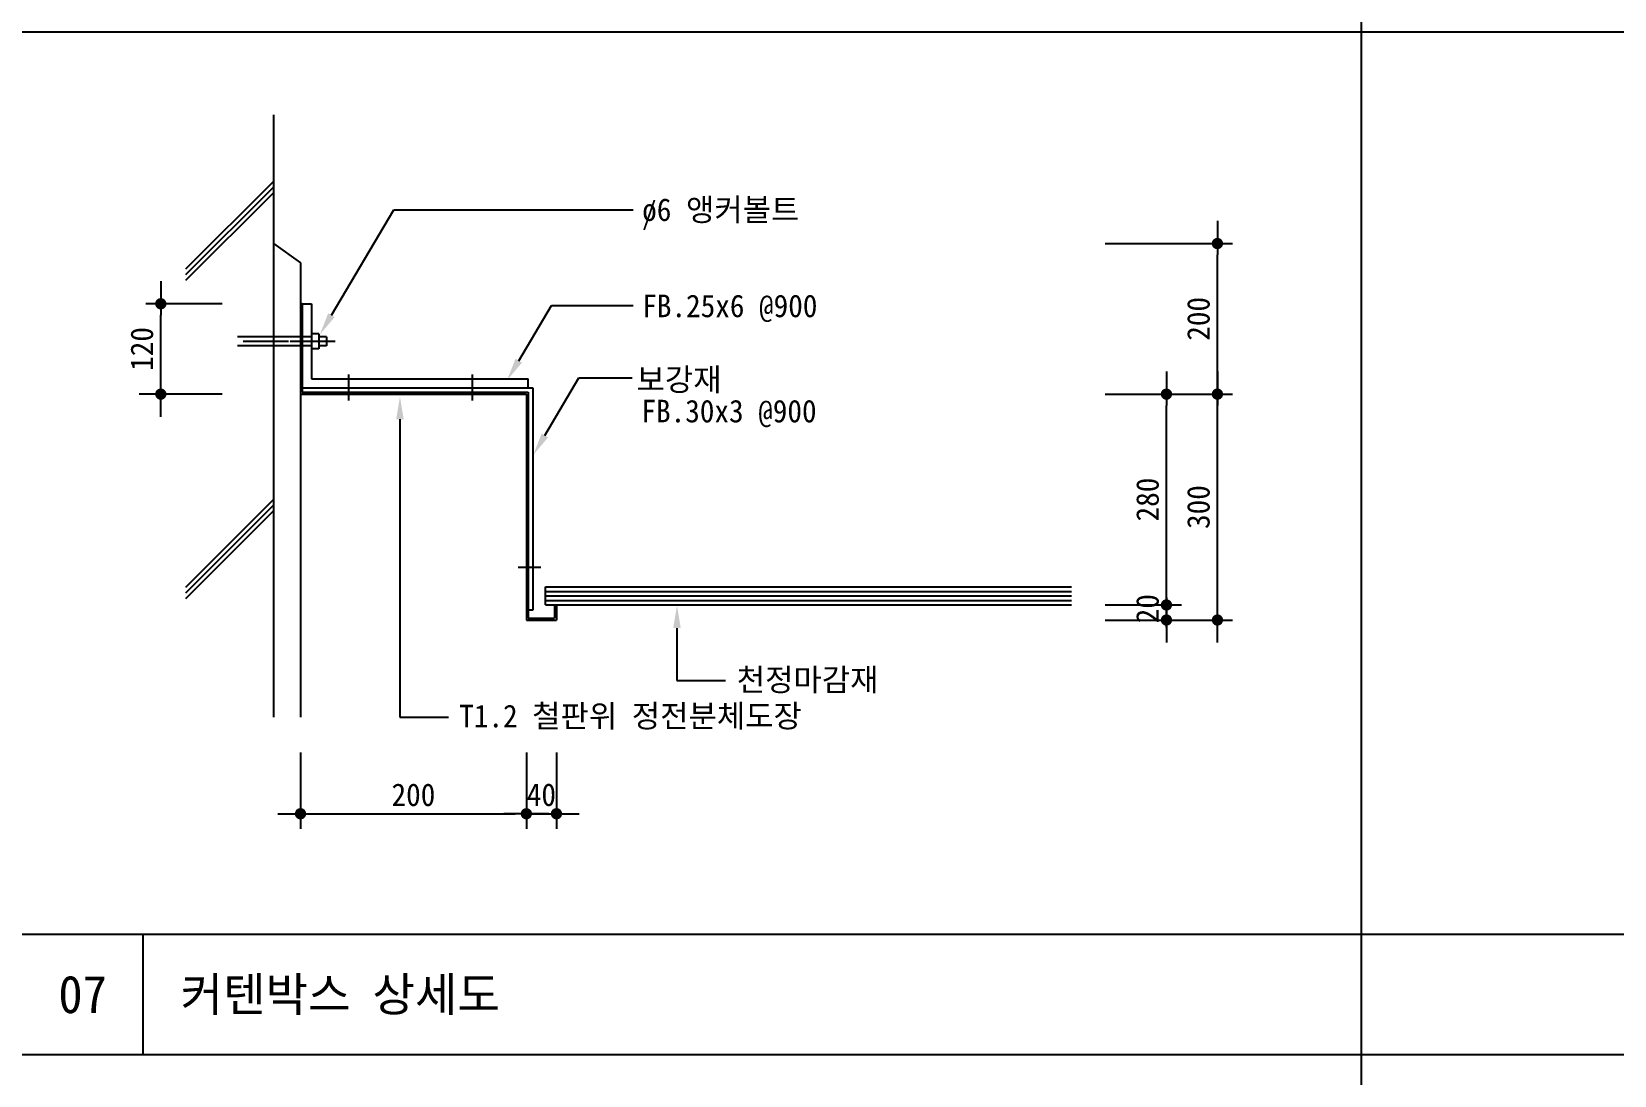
# Model space of a CAD drawing. Header units: millimetres. Extents: x 209 to 75467, y 6568 to 12199.
# Drawn here: x 3930 to 6032, y 8052 to 9438 of the extents above; entities that cross this region are included whole.
import ezdxf
from ezdxf.enums import TextEntityAlignment as Align

# ---------------------------------------------------------------- set-up
doc = ezdxf.new("R2010")
doc.units = ezdxf.units.MM
doc.header["$MEASUREMENT"] = 0
doc.linetypes.add('CEN', pattern=[62, 60, -1, 0, -1])
doc.linetypes.add('DASHED', pattern=[0.75, 0.5, -0.25])
doc.layers.get('0').update_dxf_attribs({"linetype": 'CONTINUOUS'})
doc.layers.add('A-DIMS', color=7, linetype='CONTINUOUS', lineweight=25)
doc.layers.add('A-MKXS-TEXT1', color=3, linetype='CONTINUOUS', lineweight=25)
for name, color, linetype in [('CA-ANNO-TEXT', 3, 'CONTINUOUS'), ('CEIL', 1, 'CONTINUOUS'), ('DIMM', 7, 'CONTINUOUS'), ('ELEV1', 7, 'CONTINUOUS'), ('FIN2', 4, 'CONTINUOUS'), ('GRID', 1, 'CEN'), ('HATC', 9, 'CONTINUOUS'), ('SECT1', 4, 'CONTINUOUS'), ('SYMB', 7, 'CONTINUOUS'), ('TABL', 7, 'CONTINUOUS'), ('TEXT', 7, 'CONTINUOUS')]:
    doc.layers.add(name, color=color, linetype=linetype)
doc.styles.add('HY울릉도L', font='H2GTRE.TTF')
doc.styles.add('돋움', font='')
doc.styles.add('돋움체', font='')
doc.styles.get('돋움').set_extended_font_data('DotumChe')
doc.styles.get('돋움체').set_extended_font_data('DotumChe')
doc.dimstyles.new('CDIM', dxfattribs={"dimtxt": 3, "dimasz": 1.5, "dimexe": 2, "dimexo": 1, "dimgap": 1, "dimtad": 1, "dimdec": 0, "dimrnd": 0.5, "dimzin": 0, "dimdsep": 32, "dimlunit": 6, "dimtxsty": 'HY울릉도L', "dimblk1": '_CIDOT', "dimblk2": '_CIDOT', "dimsah": 1, "dimcen": 5.5, "dimclrd": 2, "dimclre": 2, "dimclrt": 7, "dimadec": 0, "dimazin": 0, "dimtfac": 1, "dimtdec": 0, "dimtix": 1, "dimtmove": 2, "dimatfit": 1, "dimldrblk": '_CIDOT', "dimfxl": 1, "dimtolj": 1, "dimtzin": 0, "dimlwd": -1, "dimarcsym": 0})

# ---------------------------------------------------------------- blocks, each defined once
blk = doc.blocks.new('_CIDOT')
at = {"color": 0, "linetype": 'ByBlock'}
blk.add_line((2, 0), (-1, 0), dxfattribs=at)
at = {"color": 0, "linetype": 'ByBlock', "const_width": 0.5}
blk.add_lwpolyline([(-0.25, 0, 1), (0.25, 0, 1)], format="xyb", close=True, dxfattribs=at)
blk = doc.blocks.new('*D328')
at = {"layer": 'A-DIMS', "lineweight": -2, "transparency": 16777216}
for p, q in [((4287.1, 8480.4), (4287.1, 8379.1)), ((4587.1, 8480.4), (4587.1, 8379.1))]:
    blk.add_line(p, q, dxfattribs=at)
at = {"layer": 'A-DIMS', "transparency": 16777216}
blk.add_line((4302.1, 8399.1), (4572.1, 8399.1), dxfattribs=at)
at = {"layer": 'A-DIMS', "transparency": 16777216, "xscale": 15, "yscale": 15, "zscale": 15, "rotation": 180}
blk.add_blockref('_CIDOT', (4287.1, 8399.1), dxfattribs=at)
at = {"layer": 'A-DIMS', "transparency": 16777216, "xscale": 15, "yscale": 15, "zscale": 15}
blk.add_blockref('_CIDOT', (4587.1, 8399.1), dxfattribs=at)
at = {"layer": 'A-DIMS', "color": 3, "transparency": 16777216, "insert": (4437.1, 8424.1), "char_height": 30, "attachment_point": 5, "style": '돋움체'}
blk.add_mtext('\\A1;200', dxfattribs=at)
blk = doc.blocks.new('*D329')
at = {"layer": 'A-DIMS', "lineweight": -2, "transparency": 16777216}
for p, q in [((4587.1, 8480.4), (4587.1, 8379.1)), ((4627.1, 8480.4), (4627.1, 8379.1))]:
    blk.add_line(p, q, dxfattribs=at)
at = {"layer": 'A-DIMS', "transparency": 16777216}
for p, q in [((4572.1, 8399.1), (4557.1, 8399.1)), ((4587.1, 8399.1), (4627.1, 8399.1)), ((4642.1, 8399.1), (4657.1, 8399.1))]:
    blk.add_line(p, q, dxfattribs=at)
at = {"layer": 'A-DIMS', "transparency": 16777216, "xscale": 15, "yscale": 15, "zscale": 15}
blk.add_blockref('_CIDOT', (4587.1, 8399.1), dxfattribs=at)
at = {"layer": 'A-DIMS', "transparency": 16777216, "xscale": 15, "yscale": 15, "zscale": 15, "rotation": 180}
blk.add_blockref('_CIDOT', (4627.1, 8399.1), dxfattribs=at)
at = {"layer": 'A-DIMS', "color": 3, "transparency": 16777216, "insert": (4607.1, 8424.2), "char_height": 30, "attachment_point": 5, "style": '돋움체'}
blk.add_mtext('\\A1;40', dxfattribs=at)
blk = doc.blocks.new('*D330')
at = {"layer": 'A-DIMS', "lineweight": -2, "transparency": 16777216}
for p, q in [((5356.1, 8956.4), (5457.4, 8956.4)), ((5356.1, 8676.4), (5457.4, 8676.4))]:
    blk.add_line(p, q, dxfattribs=at)
at = {"layer": 'A-DIMS', "transparency": 16777216}
blk.add_line((5437.4, 8691.4), (5437.4, 8941.4), dxfattribs=at)
at = {"layer": 'A-DIMS', "transparency": 16777216, "xscale": 15, "yscale": 15, "zscale": 15}
for p, rotation in [((5437.4, 8956.4), 90), ((5437.4, 8676.4), 270)]:
    blk.add_blockref('_CIDOT', p, dxfattribs=dict(at, rotation=rotation))
at = {"layer": 'A-DIMS', "color": 3, "transparency": 16777216, "insert": (5412.4, 8816.4), "char_height": 30, "attachment_point": 5, "rotation": 90, "style": '돋움체'}
blk.add_mtext('\\A1;280', dxfattribs=at)
blk = doc.blocks.new('*D331')
at = {"layer": 'A-DIMS', "transparency": 16777216}
for p, q in [((5437.4, 8691.4), (5437.4, 8706.4)), ((5437.4, 8656.4), (5437.4, 8676.4)), ((5437.4, 8641.4), (5437.4, 8626.4))]:
    blk.add_line(p, q, dxfattribs=at)
at = {"layer": 'A-DIMS', "lineweight": -2, "transparency": 16777216}
for p, q in [((5356.1, 8676.4), (5457.4, 8676.4)), ((5356.1, 8656.4), (5457.4, 8656.4))]:
    blk.add_line(p, q, dxfattribs=at)
at = {"layer": 'A-DIMS', "transparency": 16777216, "xscale": 15, "yscale": 15, "zscale": 15}
for p, rotation in [((5437.4, 8676.4), 270), ((5437.4, 8656.4), 90)]:
    blk.add_blockref('_CIDOT', p, dxfattribs=dict(at, rotation=rotation))
at = {"layer": 'A-DIMS', "color": 3, "transparency": 16777216, "insert": (5412.3, 8671.4), "char_height": 30, "attachment_point": 5, "rotation": 90, "style": '돋움체'}
blk.add_mtext('\\A1;20', dxfattribs=at)
blk = doc.blocks.new('*D332')
at = {"layer": 'A-DIMS', "lineweight": -2, "transparency": 16777216}
for p, q in [((5356.1, 8956.4), (5525.1, 8956.4)), ((5356.1, 8656.4), (5525.1, 8656.4))]:
    blk.add_line(p, q, dxfattribs=at)
at = {"layer": 'A-DIMS', "transparency": 16777216}
blk.add_line((5505.1, 8671.4), (5505.1, 8941.4), dxfattribs=at)
at = {"layer": 'A-DIMS', "transparency": 16777216, "xscale": 15, "yscale": 15, "zscale": 15}
for p, rotation in [((5505.1, 8956.4), 90), ((5505.1, 8656.4), 270)]:
    blk.add_blockref('_CIDOT', p, dxfattribs=dict(at, rotation=rotation))
at = {"layer": 'A-DIMS', "color": 3, "transparency": 16777216, "insert": (5480, 8806.4), "char_height": 30, "attachment_point": 5, "rotation": 90, "style": '돋움체'}
blk.add_mtext('\\A1;300', dxfattribs=at)
blk = doc.blocks.new('*D333')
at = {"layer": 'A-DIMS', "lineweight": -2, "transparency": 16777216}
for p, q in [((4182.8, 9076.4), (4081.5, 9076.4)), ((4182.8, 8956.4), (4081.5, 8956.4))]:
    blk.add_line(p, q, dxfattribs=at)
at = {"layer": 'A-DIMS', "transparency": 16777216}
blk.add_line((4101.5, 8971.4), (4101.5, 9061.4), dxfattribs=at)
at = {"layer": 'A-DIMS', "transparency": 16777216, "xscale": 15, "yscale": 15, "zscale": 15}
for p, rotation in [((4101.5, 9076.4), 90), ((4101.5, 8956.4), 270)]:
    blk.add_blockref('_CIDOT', p, dxfattribs=dict(at, rotation=rotation))
at = {"layer": 'A-DIMS', "color": 3, "transparency": 16777216, "insert": (4076.5, 9016.4), "char_height": 30, "attachment_point": 5, "rotation": 90, "style": '돋움체'}
blk.add_mtext('\\A1;120', dxfattribs=at)
blk = doc.blocks.new('*D334')
at = {"layer": 'A-DIMS', "lineweight": -2, "transparency": 16777216}
for p, q in [((5356.1, 9156.4), (5525.1, 9156.4)), ((5356.1, 8956.4), (5525.1, 8956.4))]:
    blk.add_line(p, q, dxfattribs=at)
at = {"layer": 'A-DIMS', "transparency": 16777216}
blk.add_line((5505.1, 8971.4), (5505.1, 9141.4), dxfattribs=at)
at = {"layer": 'A-DIMS', "transparency": 16777216, "xscale": 15, "yscale": 15, "zscale": 15}
for p, rotation in [((5505.1, 9156.4), 90), ((5505.1, 8956.4), 270)]:
    blk.add_blockref('_CIDOT', p, dxfattribs=dict(at, rotation=rotation))
at = {"layer": 'A-DIMS', "color": 3, "transparency": 16777216, "insert": (5480, 9056.4), "char_height": 30, "attachment_point": 5, "rotation": 90, "style": '돋움체'}
blk.add_mtext('\\A1;200', dxfattribs=at)

msp = doc.modelspace()

# ---------------------------------------------------------------- linework, layer by layer
at = {"layer": 'CEIL', "color": 4}
for p, q in [((4612.7, 8700.4), (5311.1, 8700.4)), ((4612.7, 8676.4), (4612.7, 8700.4)), ((4612.7, 8676.4), (5311.1, 8676.4))]:
    msp.add_line(p, q, dxfattribs=at)
at = {"layer": 'CEIL'}
for p, q in [((4612.7, 8694.4), (5311.1, 8694.4)), ((4612.7, 8688.4), (5311.1, 8688.4)), ((4612.7, 8682.4), (5311.1, 8682.4))]:
    msp.add_line(p, q, dxfattribs=at)
at = {"layer": 'DIMM'}
msp.add_line((4172.8, 8956.4), (4072.8, 8956.4), dxfattribs=at)
at = {"layer": 'ELEV1'}
for p, q in [((4289.5, 9076.4), (4301.5, 9076.4)), ((4301.5, 9076.4), (4301.5, 8976.8)), ((4311.5, 9036.6), (4301.5, 9036.6)), ((4311.5, 9036.6), (4311.5, 9016.6)), ((4321.5, 9032.6), (4311.5, 9032.6)), ((4321.5, 9020.6), (4311.5, 9020.6)), ((4321.5, 9032.6), (4321.5, 9020.6)), ((4311.5, 9016.6), (4301.5, 9016.6)), ((4289.5, 8964.8), (4595.5, 8964.8)), ((4301.5, 8976.8), (4589.5, 8976.8)), ((4589.5, 8964.8), (4589.5, 8976.8)), ((4595.5, 8964.8), (4595.5, 8669.6)), ((4595.5, 8669.6), (4589.5, 8669.6))]:
    msp.add_line(p, q, dxfattribs=at)
at = {"layer": 'FIN2', "linetype": 'Continuous'}
for p, q in [((4251.1, 9156.4), (4287.1, 9130.6)), ((4287.1, 9130.6), (4287.1, 8527.2))]:
    msp.add_line(p, q, dxfattribs=at)
at = {"layer": 'FIN2'}
for p, q in [((4289.5, 9076.4), (4287.1, 9076.4)), ((4289.5, 9076.4), (4289.5, 8958.8)), ((4289.5, 8958.8), (4589.5, 8958.8)), ((4589.5, 8958.8), (4589.5, 8658.8)), ((4287.1, 8956.4), (4587.1, 8956.4)), ((4587.1, 8956.4), (4587.1, 8656.4)), ((4624.7, 8676.4), (4624.7, 8658.8)), ((4627.1, 8676.4), (4627.1, 8656.4)), ((4587.1, 8656.4), (4627.1, 8656.4)), ((4589.5, 8658.8), (4624.7, 8658.8))]:
    msp.add_line(p, q, dxfattribs=at)
at = {"layer": 'GRID'}
msp.add_line((4211.1, 9026.6), (4333.6, 9026.6), dxfattribs=at)
at = {"layer": 'HATC'}
for p, q in [((4134.9, 9122.6), (4251.1, 9238.7)), ((4134.9, 9115.1), (4251.1, 9231.2)), ((4134.9, 9107.6), (4251.1, 9223.7)), ((4134.9, 8700.1), (4251.1, 8816.3)), ((4134.9, 8692.6), (4251.1, 8808.8)), ((4134.9, 8685.1), (4251.1, 8801.3))]:
    msp.add_line(p, q, dxfattribs=at)
at = {"layer": 'SECT1'}
msp.add_line((4251.1, 9327.2), (4251.1, 8527.2), dxfattribs=at)
at = {"layer": 'SYMB'}
for p, q in [((4328.1, 9061.3), (4411.2, 9201.1)), ((4411.2, 9201.1), (4728.9, 9201.1)), ((4577, 9000.8), (4620.3, 9073.9)), ((4620.3, 9073.9), (4728.9, 9073.9)), ((4351.4, 8948), (4351.4, 8982.3)), ((4515.7, 8948), (4515.7, 8982.3)), ((4611.6, 8901.5), (4657, 8977.9)), ((4657, 8977.9), (4727.8, 8977.9)), ((4419.2, 8923.1), (4419.2, 8527.2)), ((4576.2, 8726.6), (4606.4, 8726.6)), ((4787.2, 8645.6), (4787.2, 8575.9)), ((4787.2, 8575.9), (4851.7, 8575.9)), ((4419.2, 8527.2), (4483.7, 8527.2)), ((209, 8239.3), (7556.5, 8239.3)), ((209, 8079.3), (7556.5, 8079.3))]:
    msp.add_line(p, q, dxfattribs=at)
at = {"layer": 'SYMB', "linetype": 'DASHED'}
for p, q in [((4301.5, 9032.6), (4203.2, 9032.6)), ((4301.5, 9020.6), (4203.2, 9020.6))]:
    msp.add_line(p, q, dxfattribs=at)
at = {"layer": 'SYMB'}
for points in [[(4323.8, 9063.8), (4312.8, 9035.5), (4332.4, 9058.7)], [(4572.7, 9003.4), (4561.6, 8975), (4581.3, 8998.3)], [(4414.2, 8923.1), (4419.2, 8953.1), (4424.2, 8923.1)], [(4607.3, 8904), (4596.3, 8875.7), (4615.9, 8898.9)], [(4782.2, 8645.6), (4787.2, 8675.6), (4792.2, 8645.6)]]:
    msp.add_solid(points, dxfattribs=at)
at = {"layer": 'TABL', "linetype": 'ByBlock'}
msp.add_line((5696.7, 6676.8), (5696.7, 12198.8), dxfattribs=at)
at = {"layer": 'TABL'}
msp.add_line((209, 9437.8), (7556.5, 9437.8), dxfattribs=at)
msp.add_lwpolyline([(4077.7, 8239.3), (4077.7, 8079.3)], dxfattribs=at)

# ---------------------------------------------------------------- texts
at = {"layer": 'A-MKXS-TEXT1', "style": '돋움체'}
msp.add_text('커텐박스 상세도', height=45, dxfattribs=at).set_placement((4127.7, 8159.3), align=Align.MIDDLE_LEFT)
at = {"layer": 'CA-ANNO-TEXT', "style": '돋움체'}
msp.add_text('07', height=50, dxfattribs=at).set_placement((3997.7, 8159.3), align=Align.MIDDLE_CENTER)
at = {"layer": 'TEXT'}
for s, style, p in [('/', '돋움', (4740.7, 9181.7)), ('o6 앵커볼트', '돋움체', (4741, 9186.4)), ('FB.25x6 @900', '돋움체', (4741.1, 9058.6)), ('보강재', '돋움체', (4733.5, 8960.8)), ('FB.30x3 @900', '돋움체', (4740, 8918.9)), ('천정마감재', '돋움체', (4866.6, 8562.1)), ('    T1.2 철판위 정전분체도장', '돋움체', (4420.4, 8513.9))]:
    msp.add_text(s, height=30, dxfattribs=dict(at, style=style)).set_placement(p)

# ---------------------------------------------------------------- dimensions: what is measured, and where the dimension line sits
at = {"layer": 'A-DIMS'}
for base, p1, p2, picture, middle in [((5505.1, 9156.4), (5346.1, 8956.4), (5346.1, 9156.4), '*D334', (5480, 9056.4)), ((4101.5, 9076.4), (4192.8, 8956.4), (4192.8, 9076.4), '*D333', (4076.5, 9016.4)), ((5437.4, 8956.4), (5346.1, 8676.4), (5346.1, 8956.4), '*D330', (5412.4, 8816.4)), ((5505.1, 8956.4), (5346.1, 8656.4), (5346.1, 8956.4), '*D332', (5480, 8806.4))]:
    dim = msp.add_linear_dim(base=base, p1=p1, p2=p2, angle=90, dimstyle='CDIM', override={"dimscale": 10, "dimtxsty": '돋움체', "dimclrd": 256, "dimclre": 256, "dimclrt": 3}, dxfattribs=at)
    dim.commit()
    dim.dimension.update_dxf_attribs({"geometry": picture, "text_midpoint": middle})
dim = msp.add_linear_dim(base=(5437.4, 8676.4), p1=(5346.1, 8656.4), p2=(5346.1, 8676.4), angle=90, dimstyle='CDIM', override={"dimscale": 10, "dimtxsty": '돋움체', "dimclrd": 256, "dimclre": 256, "dimclrt": 3}, dxfattribs=at)
dim.commit()
dim.dimension.update_dxf_attribs({"geometry": '*D331', "text_midpoint": (5412.3, 8671.4), "dimtype": 160})
dim = msp.add_linear_dim(base=(4587.1, 8399.1), p1=(4287.1, 8490.4), p2=(4587.1, 8490.4), text='200', dimstyle='CDIM', override={"dimscale": 10, "dimtxsty": '돋움체', "dimclrd": 256, "dimclre": 256, "dimclrt": 3}, dxfattribs=at)
dim.commit()
dim.dimension.update_dxf_attribs({"geometry": '*D328', "text_midpoint": (4437.1, 8424.1)})
dim = msp.add_linear_dim(base=(4627.1, 8399.1), p1=(4587.1, 8490.4), p2=(4627.1, 8490.4), dimstyle='CDIM', override={"dimscale": 10, "dimtxsty": '돋움체', "dimclrd": 256, "dimclre": 256, "dimclrt": 3}, dxfattribs=at)
dim.commit()
dim.dimension.update_dxf_attribs({"geometry": '*D329', "text_midpoint": (4607.1, 8424.2), "dimtype": 160})

doc.saveas('drawing.dxf')
